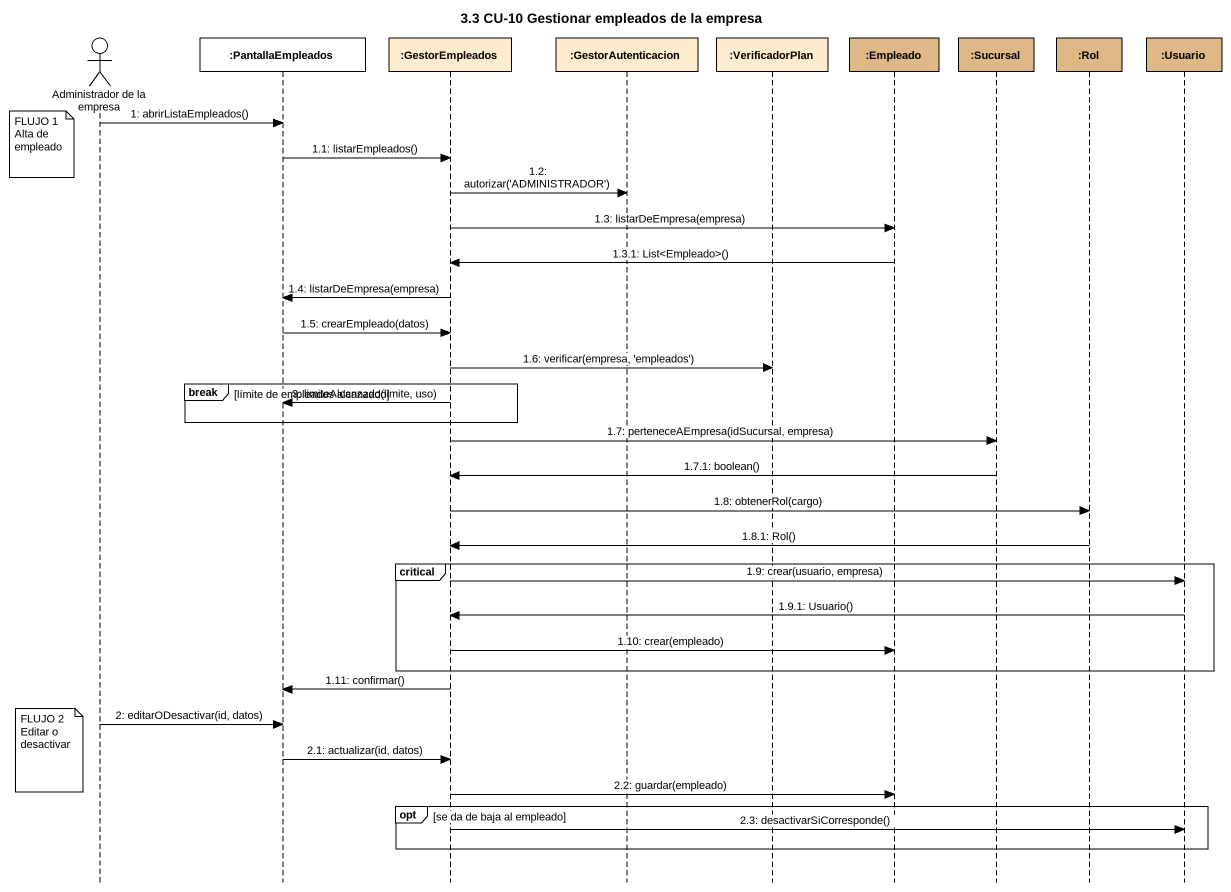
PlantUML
@startuml
title 3.3 CU-10 Gestionar empleados de la empresa
hide footbox
actor "Administrador de la empresa" as Administrador_de_la_empresa
participant ":PantallaEmpleados" as PantallaEmpleados
participant ":GestorEmpleados" as GestorEmpleados #FFEBCD
participant ":GestorAutenticacion" as GestorAutenticacion #FFEBCD
participant ":VerificadorPlan" as VerificadorPlan #FFEBCD
participant ":Empleado" as Empleado #DEB887
participant ":Sucursal" as Sucursal #DEB887
participant ":Rol" as Rol #DEB887
participant ":Usuario" as Usuario #DEB887

Administrador_de_la_empresa -> PantallaEmpleados : 1: abrirListaEmpleados()
note left of Administrador_de_la_empresa
  FLUJO 1
  Alta de empleado
end note
PantallaEmpleados -> GestorEmpleados : 1.1: listarEmpleados()
GestorEmpleados -> GestorAutenticacion : 1.2: autorizar('ADMINISTRADOR')
GestorEmpleados -> Empleado : 1.3: listarDeEmpresa(empresa)
Empleado -> GestorEmpleados : 1.3.1: List<Empleado>()
GestorEmpleados -> PantallaEmpleados : 1.4: listarDeEmpresa(empresa)
PantallaEmpleados -> GestorEmpleados : 1.5: crearEmpleado(datos)
GestorEmpleados -> VerificadorPlan : 1.6: verificar(empresa, 'empleados')
break límite de empleados alcanzado
  GestorEmpleados -> PantallaEmpleados : 3: limiteAlcanzado(limite, uso)
end
GestorEmpleados -> Sucursal : 1.7: perteneceAEmpresa(idSucursal, empresa)
Sucursal -> GestorEmpleados : 1.7.1: boolean()
GestorEmpleados -> Rol : 1.8: obtenerRol(cargo)
Rol -> GestorEmpleados : 1.8.1: Rol()
critical
  GestorEmpleados -> Usuario : 1.9: crear(usuario, empresa)
  Usuario -> GestorEmpleados : 1.9.1: Usuario()
  GestorEmpleados -> Empleado : 1.10: crear(empleado)
end
GestorEmpleados -> PantallaEmpleados : 1.11: confirmar()
Administrador_de_la_empresa -> PantallaEmpleados : 2: editarODesactivar(id, datos)
note left of Administrador_de_la_empresa
  FLUJO 2
  Editar o desactivar
end note
PantallaEmpleados -> GestorEmpleados : 2.1: actualizar(id, datos)
GestorEmpleados -> Empleado : 2.2: guardar(empleado)
opt se da de baja al empleado
  GestorEmpleados -> Usuario : 2.3: desactivarSiCorresponde()
end
@enduml
